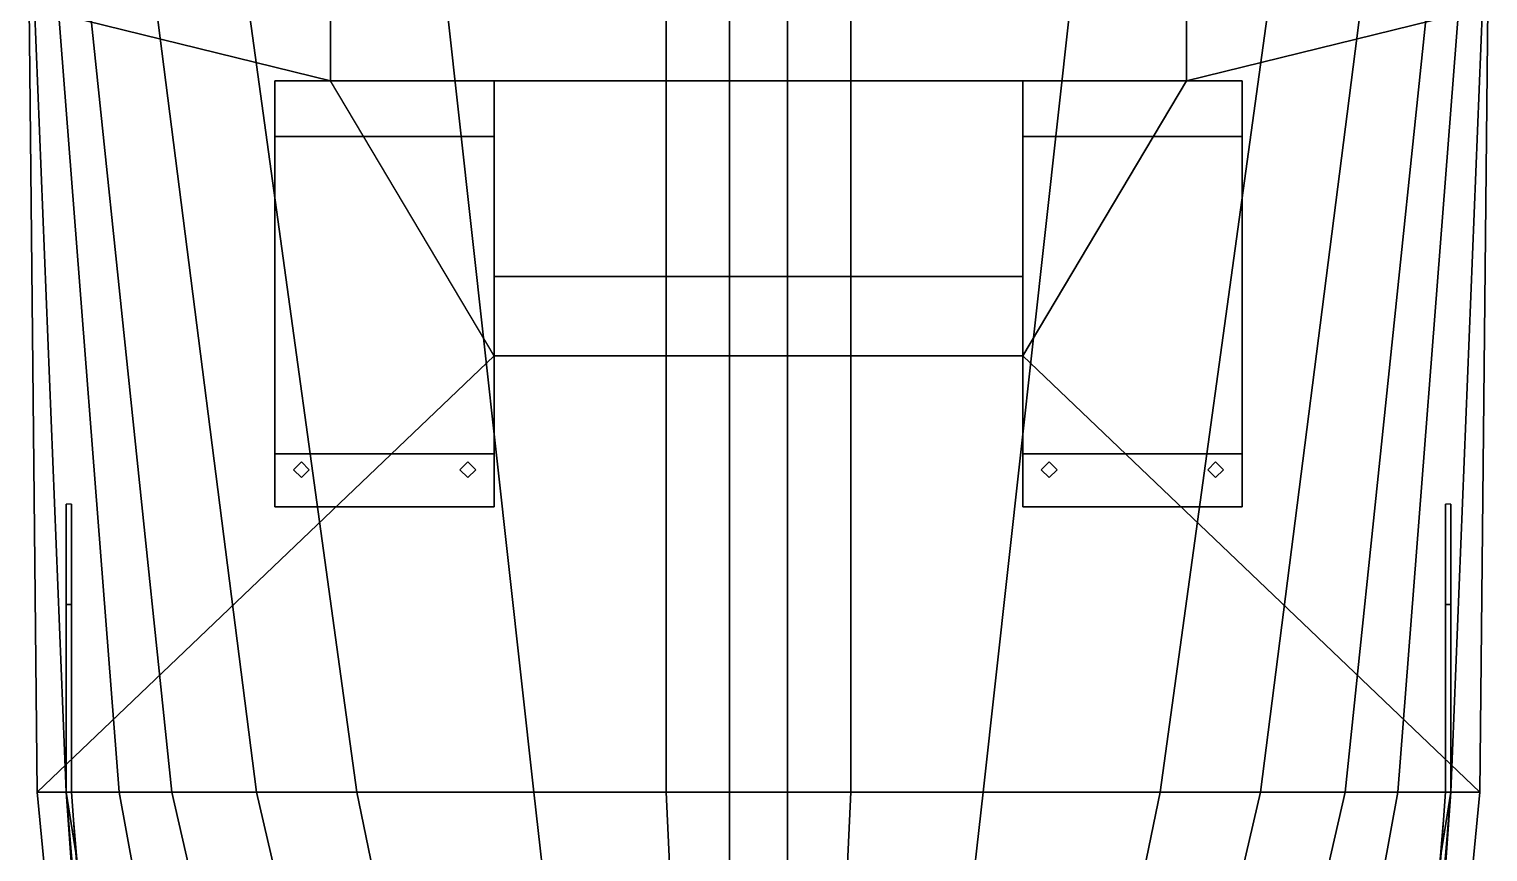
# Model space of a CAD drawing. Extents: x -2.8 to 2.8, y -17.3 to 17.1.
# Drawn here: x -2.76 to 2.76, y -7.48 to -4.37 of the extents above; entities that cross this region are included whole.
import ezdxf

# ---------------------------------------------------------------- set-up
doc = ezdxf.new("R2010")
doc.units = 0
doc.layers.get('0').update_dxf_attribs({"linetype": 'CONTINUOUS'})
doc.layers.add('SUPERSTRUCTURE', color=3, linetype='CONTINUOUS')

msp = doc.modelspace()

# ---------------------------------------------------------------- linework, layer by layer
for points in [[(-2.76, -4.29, 2.15), (-2.74, -4.29, 1.18), (-2.62, -7.26, 1.18), (-2.73, -7.26, 2.19)], [(-1.62, -4.57, 2.1538), (-2.76, -4.29, 2.15), (-2.73, -7.26, 2.19), (-1, -5.61, 2.1678)], [(-1.62, -4.29, 2.15), (-2.76, -4.29, 2.15), (-1.62, -4.57, 2.1538)], [(-2.74, -4.29, 1.18), (-2.65, -4.29, 0.44), (-2.42, -7.26, 0.44), (-2.62, -7.26, 1.18)], [(-2.65, -4.29, 0.44), (-2.53, -4.29), (-2.22, -7.26), (-2.42, -7.26, 0.44)], [(-2.53, -4.29), (-2.28, -4.29, -0.5), (-1.9, -7.26, -0.46), (-2.22, -7.26)], [(-2.28, -4.29, -0.5), (-1.93, -4.29, -0.81), (-1.52, -7.26, -0.78), (-1.9, -7.26, -0.46)], [(-1.93, -4.29, -0.81), (-1.18, -4.29, -1.13), (-0.85, -7.26, -1.13), (-1.52, -7.26, -0.78)], [(-1.18, -4.29, -1.13), (-0.35, -4.29, -1.34), (-0.35, -7.26, -1.31), (-0.85, -7.26, -1.13)], [(-0.35, -4.29, -1.34), (-0.11, -4.29, -1.4), (-0.11, -7.26, -1.4), (-0.35, -7.26, -1.31)], [(-0.11, -4.29, -1.4), (-0.11, -4.29, -1.71), (-0.11, -7.26, -1.71), (-0.11, -7.26, -1.4)], [(-0.11, -4.29, -1.71), (0.11, -4.29, -1.71), (0.11, -7.26, -1.71), (-0.11, -7.26, -1.71)], [(0.11, -7.26, -1.4), (0.11, -7.26, -1.71), (0.11, -4.29, -1.71), (0.11, -4.29, -1.4)], [(0.35, -7.26, -1.31), (0.11, -7.26, -1.4), (0.11, -4.29, -1.4), (0.35, -4.29, -1.34)], [(0.85, -7.26, -1.13), (0.35, -7.26, -1.31), (0.35, -4.29, -1.34), (1.18, -4.29, -1.13)], [(1.52, -7.26, -0.78), (0.85, -7.26, -1.13), (1.18, -4.29, -1.13), (1.93, -4.29, -0.81)], [(1, -5.61, 2.1678), (2.73, -7.26, 2.19), (2.76, -4.29, 2.15), (1.62, -4.57, 2.1538)], [(1.9, -7.26, -0.46), (1.52, -7.26, -0.78), (1.93, -4.29, -0.81), (2.28, -4.29, -0.5)], [(2.76, -4.29, 2.15), (1.62, -4.29, 2.15), (1.62, -4.57, 2.1538)], [(2.22, -7.26), (1.9, -7.26, -0.46), (2.28, -4.29, -0.5), (2.53, -4.29)], [(2.42, -7.26, 0.44), (2.22, -7.26), (2.53, -4.29), (2.65, -4.29, 0.44)], [(2.62, -7.26, 1.18), (2.42, -7.26, 0.44), (2.65, -4.29, 0.44), (2.74, -4.29, 1.18)], [(2.73, -7.26, 2.19), (2.62, -7.26, 1.18), (2.74, -4.29, 1.18), (2.76, -4.29, 2.15)], [(1.62, -4.57, 2.1538), (1, -4.57, 2.1538), (1, -5.61, 2.1678)], [(1, -5.61, 2.1678), (-1, -5.61, 2.1678), (-2.73, -7.26, 2.19), (2.73, -7.26, 2.19)], [(-2.73, -7.26, 2.19), (-2.62, -7.26, 1.18), (-2.14, -10.27, 1.39), (-2.44, -10.27, 2.47)], [(2.73, -7.26, 2.19), (-2.73, -7.26, 2.19), (-2.44, -10.27, 2.47), (2.44, -10.27, 2.47)], [(-2.62, -7.26, 1.18), (-2.42, -7.26, 0.44), (-1.87, -10.27, 0.66), (-2.14, -10.27, 1.39)], [(-2.42, -7.26, 0.44), (-2.22, -7.26), (-1.53, -10.27), (-1.87, -10.27, 0.66)], [(-2.22, -7.26), (-1.9, -7.26, -0.46), (-1.2, -10.27, -0.46), (-1.53, -10.27)], [(-1.9, -7.26, -0.46), (-1.52, -7.26, -0.78), (-0.9, -10.27, -0.78), (-1.2, -10.27, -0.46)], [(-1.52, -7.26, -0.78), (-0.85, -7.26, -1.13), (-0.51, -10.27, -1.13), (-0.9, -10.27, -0.78)], [(-0.85, -7.26, -1.13), (-0.35, -7.26, -1.31), (-0.21, -10.27, -1.31), (-0.51, -10.27, -1.13)], [(-0.35, -7.26, -1.31), (-0.11, -7.26, -1.4), (-0.11, -10.27, -1.4), (-0.21, -10.27, -1.31)], [(-0.11, -7.26, -1.4), (-0.11, -7.26, -1.71), (-0.11, -10.27, -1.71), (-0.11, -10.27, -1.4)], [(-0.11, -7.26, -1.71), (0.11, -7.26, -1.71), (0.11, -10.27, -1.71), (-0.11, -10.27, -1.71)], [(0.11, -10.27, -1.4), (0.11, -10.27, -1.71), (0.11, -7.26, -1.71), (0.11, -7.26, -1.4)], [(0.21, -10.27, -1.31), (0.11, -10.27, -1.4), (0.11, -7.26, -1.4), (0.35, -7.26, -1.31)], [(0.51, -10.27, -1.13), (0.21, -10.27, -1.31), (0.35, -7.26, -1.31), (0.85, -7.26, -1.13)], [(0.9, -10.27, -0.78), (0.51, -10.27, -1.13), (0.85, -7.26, -1.13), (1.52, -7.26, -0.78)], [(1.2, -10.27, -0.46), (0.9, -10.27, -0.78), (1.52, -7.26, -0.78), (1.9, -7.26, -0.46)], [(1.53, -10.27), (1.2, -10.27, -0.46), (1.9, -7.26, -0.46), (2.22, -7.26)], [(1.87, -10.27, 0.66), (1.53, -10.27), (2.22, -7.26), (2.42, -7.26, 0.44)], [(2.14, -10.27, 1.39), (1.87, -10.27, 0.66), (2.42, -7.26, 0.44), (2.62, -7.26, 1.18)], [(2.44, -10.27, 2.47), (2.14, -10.27, 1.39), (2.62, -7.26, 1.18), (2.73, -7.26, 2.19)]]:
    msp.add_3dface(points)
at = {"layer": 'SUPERSTRUCTURE'}
for points in [[(-1.62, -4.29, 2.15), (-1.62, -4.57, 2.1538), (-1.62, -4.57, 3.62), (-1.62, -4.17, 4.54)], [(-1.62, -4.17, 4.54), (-1.62, -4.57, 3.62), (1.62, -4.57, 3.62), (1.62, -4.17, 4.54)], [(1.62, -4.57, 3.62), (1.62, -4.57, 2.1538), (1.62, -4.29, 2.15), (1.62, -4.17, 4.54)], [(-1.83, -4.57, 3.22), (-1.83, -5.98, 3.54), (-1, -5.98, 3.54), (-1, -4.57, 3.22)], [(-1, -4.57, 3.22), (-1, -4.78, 2.55), (-1.83, -4.78, 2.55), (-1.83, -4.57, 3.22)], [(-1.83, -4.78, 2.55), (-1.83, -6.18, 2.84), (-1.83, -5.98, 3.54), (-1.83, -4.57, 3.22)], [(-1.62, -4.57, 3.62), (-1.62, -4.57, 2.1538), (-1, -4.57, 2.1538), (-1, -4.57, 3.62)], [(-1, -4.57, 3.62), (-1, -5.31, 3.47), (1, -5.31, 3.47), (1, -4.57, 3.62)], [(-1, -4.57, 2.57), (-1, -5.31, 2.57), (-1, -5.31, 3.47), (-1, -4.57, 3.62)], [(-1, -4.57, 2.1538), (-1, -5.61, 2.1678), (-1, -5.61, 2.57), (-1, -4.57, 2.57)], [(-1, -5.98, 3.54), (-1, -6.18, 2.84), (-1, -4.78, 2.55), (-1, -4.57, 3.22)], [(1, -5.31, 3.47), (1, -5.31, 2.57), (1, -4.57, 2.57), (1, -4.57, 3.62)], [(1, -5.61, 2.57), (1, -5.61, 2.1678), (1, -4.57, 2.1538), (1, -4.57, 2.57)], [(1, -4.78, 2.55), (1, -6.18, 2.84), (1, -5.98, 3.54), (1, -4.57, 3.22)], [(1, -4.57, 3.22), (1, -5.98, 3.54), (1.83, -5.98, 3.54), (1.83, -4.57, 3.22)], [(1.83, -4.57, 3.22), (1.83, -4.78, 2.55), (1, -4.78, 2.55), (1, -4.57, 3.22)], [(1, -4.57, 3.62), (1, -4.57, 2.1538), (1.62, -4.57, 2.1538), (1.62, -4.57, 3.62)], [(1.83, -5.98, 3.54), (1.83, -6.18, 2.84), (1.83, -4.78, 2.55), (1.83, -4.57, 3.22)], [(-1, -4.78, 2.55), (-1, -6.18, 2.84), (-1.83, -6.18, 2.84), (-1.83, -4.78, 2.55)], [(1.83, -4.78, 2.55), (1.83, -6.18, 2.84), (1, -6.18, 2.84), (1, -4.78, 2.55)], [(-1, -5.31, 3.47), (-1, -5.31, 2.57), (1, -5.31, 2.57), (1, -5.31, 3.47)], [(-1, -5.31, 2.57), (-1, -5.61, 2.57), (1, -5.61, 2.57), (1, -5.31, 2.57)], [(-1, -5.61, 2.57), (-1, -5.61, 2.1678), (1, -5.61, 2.1678), (1, -5.61, 2.57)], [(-1.83, -5.98, 3.54), (-1.83, -6.18, 2.84), (-1, -6.18, 2.84), (-1, -5.98, 3.54)], [(-1.73, -6.01, 2.17), (-1.76, -6.04, 2.17), (-1.76, -6.04, 2.82), (-1.73, -6.01, 2.81)], [(-1.7, -6.04, 2.17), (-1.73, -6.01, 2.17), (-1.73, -6.01, 2.81), (-1.7, -6.04, 2.82)], [(-1.1, -6.01, 2.17), (-1.13, -6.04, 2.17), (-1.13, -6.04, 2.82), (-1.1, -6.01, 2.81)], [(-1.07, -6.04, 2.17), (-1.1, -6.01, 2.17), (-1.1, -6.01, 2.81), (-1.07, -6.04, 2.82)], [(1, -5.98, 3.54), (1, -6.18, 2.84), (1.83, -6.18, 2.84), (1.83, -5.98, 3.54)], [(1.1, -6.01, 2.17), (1.07, -6.04, 2.17), (1.07, -6.04, 2.82), (1.1, -6.01, 2.81)], [(1.13, -6.04, 2.17), (1.1, -6.01, 2.17), (1.1, -6.01, 2.81), (1.13, -6.04, 2.82)], [(1.73, -6.01, 2.17), (1.7, -6.04, 2.17), (1.7, -6.04, 2.82), (1.73, -6.01, 2.81)], [(1.76, -6.04, 2.17), (1.73, -6.01, 2.17), (1.73, -6.01, 2.81), (1.76, -6.04, 2.82)], [(-1.76, -6.04, 2.17), (-1.73, -6.07, 2.17), (-1.73, -6.07, 2.82), (-1.76, -6.04, 2.82)], [(-1.73, -6.07, 2.17), (-1.7, -6.04, 2.17), (-1.7, -6.04, 2.82), (-1.73, -6.07, 2.82)], [(-1.13, -6.04, 2.17), (-1.1, -6.07, 2.17), (-1.1, -6.07, 2.82), (-1.13, -6.04, 2.82)], [(-1.1, -6.07, 2.17), (-1.07, -6.04, 2.17), (-1.07, -6.04, 2.82), (-1.1, -6.07, 2.82)], [(1.07, -6.04, 2.17), (1.1, -6.07, 2.17), (1.1, -6.07, 2.82), (1.07, -6.04, 2.82)], [(1.1, -6.07, 2.17), (1.13, -6.04, 2.17), (1.13, -6.04, 2.82), (1.1, -6.07, 2.82)], [(1.7, -6.04, 2.17), (1.73, -6.07, 2.17), (1.73, -6.07, 2.82), (1.7, -6.04, 2.82)], [(1.73, -6.07, 2.17), (1.76, -6.04, 2.17), (1.76, -6.04, 2.82), (1.73, -6.07, 2.82)], [(-2.62, -6.17, 2.17), (-2.62, -7.26, 2.19), (-2.62, -7.26, 2.71), (-2.62, -6.55, 2.71)], [(-2.6, -6.55, 2.71), (-2.6, -6.17, 2.17), (-2.62, -6.17, 2.17), (-2.62, -6.55, 2.71)], [(-2.6, -7.26, 2.71), (-2.6, -7.26, 2.19), (-2.6, -6.17, 2.17), (-2.6, -6.55, 2.71)], [(2.62, -6.55, 2.71), (2.62, -6.17, 2.17), (2.6, -6.17, 2.17), (2.6, -6.55, 2.71)], [(2.6, -6.17, 2.17), (2.6, -7.26, 2.19), (2.6, -7.26, 2.71), (2.6, -6.55, 2.71)], [(2.62, -7.26, 2.71), (2.62, -7.26, 2.19), (2.62, -6.17, 2.17), (2.62, -6.55, 2.71)], [(-2.62, -6.55, 2.71), (-2.62, -7.26, 2.71), (-2.6, -7.26, 2.71), (-2.6, -6.55, 2.71)], [(2.6, -6.55, 2.71), (2.6, -7.26, 2.71), (2.62, -7.26, 2.71), (2.62, -6.55, 2.71)], [(-2.62, -7.26, 2.71), (-2.44, -9.77, 2.93), (-2.42, -9.77, 2.93), (-2.6, -7.26, 2.71)], [(-2.62, -7.26, 2.19), (-2.44, -9.4, 2.38), (-2.44, -9.77, 2.93), (-2.62, -7.26, 2.71)], [(-2.42, -9.77, 2.93), (-2.42, -9.4, 2.38), (-2.6, -7.26, 2.19), (-2.6, -7.26, 2.71)], [(2.6, -7.26, 2.71), (2.42, -9.77, 2.93), (2.44, -9.77, 2.93), (2.62, -7.26, 2.71)], [(2.6, -7.26, 2.19), (2.42, -9.4, 2.38), (2.42, -9.77, 2.93), (2.6, -7.26, 2.71)], [(2.44, -9.77, 2.93), (2.44, -9.4, 2.38), (2.62, -7.26, 2.19), (2.62, -7.26, 2.71)]]:
    msp.add_3dface(points, dxfattribs=at)

doc.saveas('drawing.dxf')
